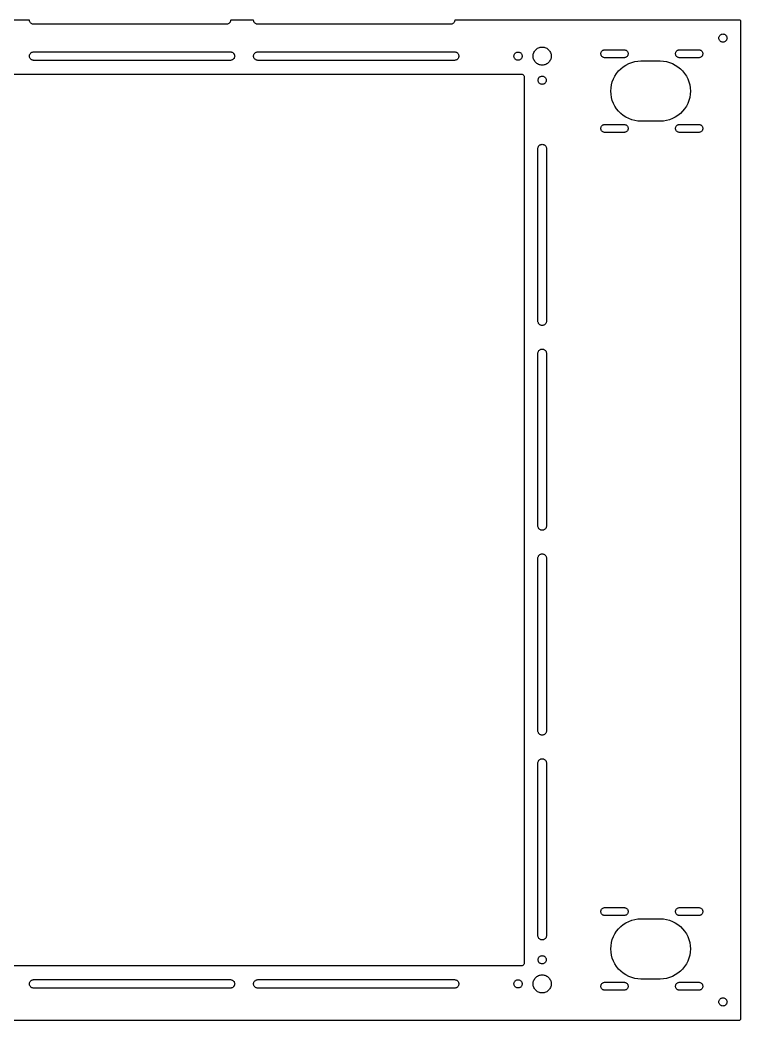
# Model space of a CAD drawing. Header units: metres. Extents: x -290 to 290, y -208 to 208.
# Drawn here: x -9.2 to 290, y -207.5 to 207.5 of the extents above; entities that cross this region are included whole.
import ezdxf

# ---------------------------------------------------------------- set-up
doc = ezdxf.new("R2010")
doc.units = ezdxf.units.M

msp = doc.modelspace()

# ---------------------------------------------------------------- linework, layer by layer
for p, q in [((-5.25, 207.5), (-14.75, 207.5)), ((-5.23218, 207.251), (-5.25, 207.5)), ((-5.17911, 207.007), (-5.23218, 207.251)), ((-5.09184, 206.773), (-5.17911, 207.007)), ((-4.97218, 206.554), (-5.09184, 206.773)), ((-4.82256, 206.354), (-4.97218, 206.554)), ((-4.646, 206.177), (-4.82256, 206.354)), ((-4.44612, 206.028), (-4.646, 206.177)), ((-4.22697, 205.908), (-4.44612, 206.028)), ((-3.99303, 205.821), (-4.22697, 205.908)), ((-3.74904, 205.768), (-3.99303, 205.821)), ((-3.5, 205.75), (-3.74904, 205.768)), ((76.5, 205.75), (-3.5, 205.75)), ((76.7491, 205.768), (76.5, 205.75)), ((76.993, 205.821), (76.7491, 205.768)), ((77.227, 205.908), (76.993, 205.821)), ((77.4461, 206.028), (77.227, 205.908)), ((77.646, 206.177), (77.4461, 206.028)), ((77.8226, 206.354), (77.646, 206.177)), ((77.9722, 206.554), (77.8226, 206.354)), ((78.0919, 206.773), (77.9722, 206.554)), ((78.1791, 207.007), (78.0919, 206.773)), ((78.2322, 207.251), (78.1791, 207.007)), ((78.25, 207.5), (78.2322, 207.251)), ((87.75, 207.5), (78.25, 207.5)), ((87.7678, 207.251), (87.75, 207.5)), ((87.8209, 207.007), (87.7678, 207.251)), ((87.9081, 206.773), (87.8209, 207.007)), ((88.0278, 206.554), (87.9081, 206.773)), ((88.1774, 206.354), (88.0278, 206.554)), ((88.354, 206.177), (88.1774, 206.354)), ((88.5539, 206.028), (88.354, 206.177)), ((88.773, 205.908), (88.5539, 206.028)), ((89.007, 205.821), (88.773, 205.908)), ((89.2509, 205.768), (89.007, 205.821)), ((89.5, 205.75), (89.2509, 205.768)), ((169.5, 205.75), (89.5, 205.75)), ((169.749, 205.768), (169.5, 205.75)), ((169.993, 205.821), (169.749, 205.768)), ((170.227, 205.908), (169.993, 205.821)), ((170.446, 206.028), (170.227, 205.908)), ((170.646, 206.177), (170.446, 206.028)), ((170.823, 206.354), (170.646, 206.177)), ((170.972, 206.554), (170.823, 206.354)), ((171.092, 206.773), (170.972, 206.554)), ((171.179, 207.007), (171.092, 206.773)), ((171.232, 207.251), (171.179, 207.007)), ((171.25, 207.5), (171.232, 207.251)), ((289.5, 207.5), (171.25, 207.5)), ((289.691, 207.462), (289.5, 207.5)), ((289.854, 207.354), (289.691, 207.462)), ((289.962, 207.191), (289.854, 207.354)), ((290, 207), (289.962, 207.191)), ((290, -207), (290, 207)), ((280.805, 200.124), (280.841, 200.37)), ((280.805, 199.876), (280.805, 200.124)), ((280.841, 199.63), (280.805, 199.876)), ((280.841, 200.37), (280.912, 200.607)), ((280.912, 199.393), (280.841, 199.63)), ((280.912, 200.607), (281.018, 200.832)), ((281.018, 199.168), (280.912, 199.393)), ((281.018, 200.832), (281.154, 201.039)), ((281.154, 201.039), (281.32, 201.224)), ((281.32, 201.224), (281.511, 201.383)), ((281.511, 201.383), (281.723, 201.512)), ((281.723, 201.512), (281.951, 201.609)), ((281.951, 201.609), (282.191, 201.672)), ((282.191, 201.672), (282.438, 201.699)), ((282.438, 201.699), (282.686, 201.69)), ((282.686, 201.69), (282.93, 201.645)), ((282.93, 201.645), (283.165, 201.565)), ((283.165, 201.565), (283.386, 201.451)), ((283.386, 201.451), (283.587, 201.307)), ((283.587, 201.307), (283.766, 201.134)), ((283.766, 201.134), (283.918, 200.938)), ((283.918, 200.938), (284.039, 200.722)), ((284.039, 199.278), (283.918, 199.062)), ((284.039, 200.722), (284.128, 200.49)), ((284.128, 199.51), (284.039, 199.278)), ((284.128, 200.49), (284.182, 200.248)), ((284.182, 199.752), (284.128, 199.51)), ((284.182, 200.248), (284.2, 200)), ((284.2, 200), (284.182, 199.752)), ((204.713, 195.009), (204.991, 195.287)), ((204.991, 195.287), (205.296, 195.534)), ((205.296, 195.534), (205.625, 195.748)), ((205.625, 195.748), (205.975, 195.926)), ((205.975, 195.926), (206.341, 196.066)), ((206.341, 196.066), (206.72, 196.168)), ((206.72, 196.168), (207.108, 196.229)), ((207.108, 196.229), (207.5, 196.25)), ((207.5, 196.25), (207.892, 196.229)), ((207.892, 196.229), (208.28, 196.168)), ((208.28, 196.168), (208.659, 196.066)), ((208.659, 196.066), (209.025, 195.926)), ((209.025, 195.926), (209.375, 195.748)), ((209.375, 195.748), (209.704, 195.534)), ((209.704, 195.534), (210.009, 195.287)), ((210.009, 195.287), (210.287, 195.009)), ((232.897, 195.036), (233.133, 195.109)), ((233.133, 195.109), (233.377, 195.145)), ((233.377, 195.145), (241.623, 195.145)), ((241.623, 195.145), (241.867, 195.109)), ((241.867, 195.109), (242.103, 195.036)), ((263.897, 195.036), (264.133, 195.109)), ((264.133, 195.109), (264.377, 195.145)), ((264.377, 195.145), (272.623, 195.145)), ((272.623, 195.145), (272.867, 195.109)), ((272.867, 195.109), (273.103, 195.036)), ((281.154, 198.961), (281.018, 199.168)), ((281.32, 198.776), (281.154, 198.961)), ((281.511, 198.617), (281.32, 198.776)), ((281.723, 198.488), (281.511, 198.617)), ((281.951, 198.391), (281.723, 198.488)), ((282.191, 198.328), (281.951, 198.391)), ((282.438, 198.301), (282.191, 198.328)), ((282.686, 198.31), (282.438, 198.301)), ((282.93, 198.355), (282.686, 198.31)), ((283.165, 198.435), (282.93, 198.355)), ((283.386, 198.549), (283.165, 198.435)), ((283.587, 198.693), (283.386, 198.549)), ((283.766, 198.866), (283.587, 198.693)), ((283.918, 199.062), (283.766, 198.866)), ((-5.25, 192.5), (-5.23218, 192.749)), ((-5.23218, 192.251), (-5.25, 192.5)), ((-5.23218, 192.749), (-5.17911, 192.993)), ((-5.17911, 192.007), (-5.23218, 192.251)), ((-5.17911, 192.993), (-5.09184, 193.227)), ((-5.09184, 191.773), (-5.17911, 192.007)), ((-5.09184, 193.227), (-4.97218, 193.446)), ((-4.97218, 191.554), (-5.09184, 191.773)), ((-4.97218, 193.446), (-4.82256, 193.646)), ((-4.82256, 191.354), (-4.97218, 191.554)), ((-4.82256, 193.646), (-4.646, 193.823)), ((-4.646, 191.177), (-4.82256, 191.354)), ((-4.646, 193.823), (-4.44612, 193.972)), ((-4.44612, 191.028), (-4.646, 191.177)), ((-4.44612, 193.972), (-4.22697, 194.092)), ((-4.22697, 190.908), (-4.44612, 191.028)), ((-4.22697, 194.092), (-3.99303, 194.179)), ((-3.99303, 190.821), (-4.22697, 190.908)), ((-3.99303, 194.179), (-3.74904, 194.232)), ((-3.74904, 194.232), (-3.5, 194.25)), ((-3.5, 194.25), (78.1667, 194.25)), ((78.1667, 194.25), (78.4157, 194.232)), ((78.4157, 194.232), (78.6597, 194.179)), ((78.6597, 194.179), (78.8936, 194.092)), ((78.8936, 190.908), (78.6597, 190.821)), ((78.8936, 194.092), (79.1128, 193.972)), ((79.1128, 191.028), (78.8936, 190.908)), ((79.1128, 193.972), (79.3127, 193.823)), ((79.3127, 191.177), (79.1128, 191.028)), ((79.3127, 193.823), (79.4892, 193.646)), ((79.4892, 191.354), (79.3127, 191.177)), ((79.4892, 193.646), (79.6389, 193.446)), ((79.6389, 191.554), (79.4892, 191.354)), ((79.6389, 193.446), (79.7585, 193.227)), ((79.7585, 191.773), (79.6389, 191.554)), ((79.7585, 193.227), (79.8458, 192.993)), ((79.8458, 192.007), (79.7585, 191.773)), ((79.8458, 192.993), (79.8988, 192.749)), ((79.8988, 192.251), (79.8458, 192.007)), ((79.8988, 192.749), (79.9167, 192.5)), ((79.9167, 192.5), (79.8988, 192.251)), ((87.75, 192.5), (87.7678, 192.749)), ((87.7678, 192.251), (87.75, 192.5)), ((87.7678, 192.749), (87.8209, 192.993)), ((87.8209, 192.007), (87.7678, 192.251)), ((87.8209, 192.993), (87.9081, 193.227)), ((87.9081, 191.773), (87.8209, 192.007)), ((87.9081, 193.227), (88.0278, 193.446)), ((88.0278, 191.554), (87.9081, 191.773)), ((88.0278, 193.446), (88.1774, 193.646)), ((88.1774, 191.354), (88.0278, 191.554)), ((88.1774, 193.646), (88.354, 193.823)), ((88.354, 191.177), (88.1774, 191.354)), ((88.354, 193.823), (88.5539, 193.972)), ((88.5539, 191.028), (88.354, 191.177)), ((88.5539, 193.972), (88.773, 194.092)), ((88.773, 190.908), (88.5539, 191.028)), ((88.773, 194.092), (89.007, 194.179)), ((89.007, 190.821), (88.773, 190.908)), ((89.007, 194.179), (89.2509, 194.232)), ((89.2509, 194.232), (89.5, 194.25)), ((89.5, 194.25), (171.167, 194.25)), ((171.167, 194.25), (171.416, 194.232)), ((171.416, 194.232), (171.66, 194.179)), ((171.66, 194.179), (171.894, 194.092)), ((171.894, 190.908), (171.66, 190.821)), ((171.894, 194.092), (172.113, 193.972)), ((172.113, 191.028), (171.894, 190.908)), ((172.113, 193.972), (172.313, 193.823)), ((172.313, 191.177), (172.113, 191.028)), ((172.313, 193.823), (172.489, 193.646)), ((172.489, 191.354), (172.313, 191.177)), ((172.489, 193.646), (172.639, 193.446)), ((172.639, 191.554), (172.489, 191.354)), ((172.639, 193.446), (172.759, 193.227)), ((172.759, 191.773), (172.639, 191.554)), ((172.759, 193.227), (172.846, 192.993)), ((172.846, 192.007), (172.759, 191.773)), ((172.846, 192.993), (172.899, 192.749)), ((172.899, 192.251), (172.846, 192.007)), ((172.899, 192.749), (172.917, 192.5)), ((172.917, 192.5), (172.899, 192.251)), ((195.805, 192.624), (195.841, 192.87)), ((195.805, 192.376), (195.805, 192.624)), ((195.841, 192.13), (195.805, 192.376)), ((195.841, 192.87), (195.912, 193.107)), ((195.912, 191.893), (195.841, 192.13)), ((195.912, 193.107), (196.018, 193.332)), ((196.018, 191.668), (195.912, 191.893)), ((196.018, 193.332), (196.154, 193.539)), ((196.154, 191.461), (196.018, 191.668)), ((196.154, 193.539), (196.32, 193.724)), ((196.32, 191.276), (196.154, 191.461)), ((196.32, 193.724), (196.511, 193.883)), ((196.511, 191.117), (196.32, 191.276)), ((196.511, 193.883), (196.723, 194.012)), ((196.723, 190.988), (196.511, 191.117)), ((196.723, 194.012), (196.951, 194.109)), ((196.951, 190.891), (196.723, 190.988)), ((196.951, 194.109), (197.191, 194.172)), ((197.191, 194.172), (197.438, 194.199)), ((197.438, 194.199), (197.686, 194.19)), ((197.686, 194.19), (197.93, 194.145)), ((197.93, 194.145), (198.165, 194.065)), ((198.165, 190.935), (197.93, 190.855)), ((198.165, 194.065), (198.386, 193.951)), ((198.386, 191.049), (198.165, 190.935)), ((198.386, 193.951), (198.587, 193.807)), ((198.587, 191.193), (198.386, 191.049)), ((198.587, 193.807), (198.766, 193.634)), ((198.766, 191.366), (198.587, 191.193)), ((198.766, 193.634), (198.918, 193.438)), ((198.918, 191.562), (198.766, 191.366)), ((198.918, 193.438), (199.039, 193.222)), ((199.039, 191.778), (198.918, 191.562)), ((199.039, 193.222), (199.128, 192.99)), ((199.128, 192.01), (199.039, 191.778)), ((199.128, 192.99), (199.182, 192.748)), ((199.182, 192.252), (199.128, 192.01)), ((199.182, 192.748), (199.2, 192.5)), ((199.2, 192.5), (199.182, 192.252)), ((203.75, 192.5), (203.771, 192.892)), ((203.771, 192.108), (203.75, 192.5)), ((203.771, 192.892), (203.832, 193.28)), ((203.832, 191.72), (203.771, 192.108)), ((203.832, 193.28), (203.934, 193.659)), ((203.934, 191.341), (203.832, 191.72)), ((203.934, 193.659), (204.074, 194.025)), ((204.074, 190.975), (203.934, 191.341)), ((204.074, 194.025), (204.252, 194.375)), ((204.252, 190.625), (204.074, 190.975)), ((204.252, 194.375), (204.466, 194.704)), ((204.466, 194.704), (204.713, 195.009)), ((210.287, 195.009), (210.534, 194.704)), ((210.534, 194.704), (210.748, 194.375)), ((210.748, 194.375), (210.926, 194.025)), ((210.926, 190.975), (210.748, 190.625)), ((210.926, 194.025), (211.066, 193.659)), ((211.066, 191.341), (210.926, 190.975)), ((211.066, 193.659), (211.168, 193.28)), ((211.168, 191.72), (211.066, 191.341)), ((211.168, 193.28), (211.229, 192.892)), ((211.229, 192.108), (211.168, 191.72)), ((211.229, 192.892), (211.25, 192.5)), ((211.25, 192.5), (211.229, 192.108)), ((231.85, 193.5), (231.868, 193.746)), ((231.868, 193.254), (231.85, 193.5)), ((231.868, 193.746), (231.923, 193.986)), ((231.923, 193.014), (231.868, 193.254)), ((231.923, 193.986), (232.013, 194.216)), ((232.013, 192.784), (231.923, 193.014)), ((232.013, 194.216), (232.137, 194.429)), ((232.137, 192.571), (232.013, 192.784)), ((232.137, 194.429), (232.29, 194.622)), ((232.29, 192.378), (232.137, 192.571)), ((232.29, 194.622), (232.471, 194.79)), ((232.471, 192.21), (232.29, 192.378)), ((232.471, 194.79), (232.675, 194.929)), ((232.675, 192.071), (232.471, 192.21)), ((232.675, 194.929), (232.897, 195.036)), ((232.897, 191.964), (232.675, 192.071)), ((233.133, 191.891), (232.897, 191.964)), ((233.377, 191.855), (233.133, 191.891)), ((241.623, 191.855), (233.377, 191.855)), ((241.867, 191.891), (241.623, 191.855)), ((242.103, 191.964), (241.867, 191.891)), ((242.103, 195.036), (242.325, 194.929)), ((242.325, 192.071), (242.103, 191.964)), ((242.325, 194.929), (242.529, 194.79)), ((242.529, 192.21), (242.325, 192.071)), ((242.529, 194.79), (242.71, 194.622)), ((242.71, 192.378), (242.529, 192.21)), ((242.71, 194.622), (242.863, 194.429)), ((242.863, 192.571), (242.71, 192.378)), ((242.863, 194.429), (242.987, 194.216)), ((242.987, 192.784), (242.863, 192.571)), ((242.987, 194.216), (243.077, 193.986)), ((243.077, 193.014), (242.987, 192.784)), ((243.077, 193.986), (243.132, 193.746)), ((243.132, 193.254), (243.077, 193.014)), ((243.132, 193.746), (243.15, 193.5)), ((243.15, 193.5), (243.132, 193.254)), ((262.85, 193.5), (262.868, 193.746)), ((262.868, 193.254), (262.85, 193.5)), ((262.868, 193.746), (262.923, 193.986)), ((262.923, 193.014), (262.868, 193.254)), ((262.923, 193.986), (263.013, 194.216)), ((263.013, 192.784), (262.923, 193.014)), ((263.013, 194.216), (263.137, 194.429)), ((263.137, 192.571), (263.013, 192.784)), ((263.137, 194.429), (263.29, 194.622)), ((263.29, 192.378), (263.137, 192.571)), ((263.29, 194.622), (263.471, 194.79)), ((263.471, 192.21), (263.29, 192.378)), ((263.471, 194.79), (263.675, 194.929)), ((263.675, 192.071), (263.471, 192.21)), ((263.675, 194.929), (263.897, 195.036)), ((263.897, 191.964), (263.675, 192.071)), ((264.133, 191.891), (263.897, 191.964)), ((264.377, 191.855), (264.133, 191.891)), ((272.623, 191.855), (264.377, 191.855)), ((272.867, 191.891), (272.623, 191.855)), ((273.103, 191.964), (272.867, 191.891)), ((273.103, 195.036), (273.325, 194.929)), ((273.325, 192.071), (273.103, 191.964)), ((273.325, 194.929), (273.529, 194.79)), ((273.529, 192.21), (273.325, 192.071)), ((273.529, 194.79), (273.71, 194.622)), ((273.71, 192.378), (273.529, 192.21)), ((273.71, 194.622), (273.863, 194.429)), ((273.863, 192.571), (273.71, 192.378)), ((273.863, 194.429), (273.987, 194.216)), ((273.987, 192.784), (273.863, 192.571)), ((273.987, 194.216), (274.077, 193.986)), ((274.077, 193.014), (273.987, 192.784)), ((274.077, 193.986), (274.132, 193.746)), ((274.132, 193.254), (274.077, 193.014)), ((274.132, 193.746), (274.15, 193.5)), ((274.15, 193.5), (274.132, 193.254)), ((-3.74904, 190.768), (-3.99303, 190.821)), ((-3.5, 190.75), (-3.74904, 190.768)), ((78.1667, 190.75), (-3.5, 190.75)), ((78.4157, 190.768), (78.1667, 190.75)), ((78.6597, 190.821), (78.4157, 190.768)), ((89.2509, 190.768), (89.007, 190.821)), ((89.5, 190.75), (89.2509, 190.768)), ((171.167, 190.75), (89.5, 190.75)), ((171.416, 190.768), (171.167, 190.75)), ((171.66, 190.821), (171.416, 190.768)), ((197.191, 190.828), (196.951, 190.891)), ((197.438, 190.801), (197.191, 190.828)), ((197.686, 190.81), (197.438, 190.801)), ((197.93, 190.855), (197.686, 190.81)), ((204.466, 190.296), (204.252, 190.625)), ((204.713, 189.991), (204.466, 190.296)), ((204.991, 189.713), (204.713, 189.991)), ((205.296, 189.466), (204.991, 189.713)), ((205.625, 189.252), (205.296, 189.466)), ((205.975, 189.074), (205.625, 189.252)), ((206.341, 188.934), (205.975, 189.074)), ((206.72, 188.832), (206.341, 188.934)), ((207.108, 188.771), (206.72, 188.832)), ((207.5, 188.75), (207.108, 188.771)), ((207.892, 188.771), (207.5, 188.75)), ((208.28, 188.832), (207.892, 188.771)), ((208.659, 188.934), (208.28, 188.832)), ((209.025, 189.074), (208.659, 188.934)), ((209.375, 189.252), (209.025, 189.074)), ((209.704, 189.466), (209.375, 189.252)), ((210.009, 189.713), (209.704, 189.466)), ((210.287, 189.991), (210.009, 189.713)), ((210.534, 190.296), (210.287, 189.991)), ((210.748, 190.625), (210.534, 190.296)), ((239.211, 186.364), (240.136, 187.289)), ((240.136, 187.289), (241.153, 188.113)), ((241.153, 188.113), (242.25, 188.825)), ((242.25, 188.825), (243.416, 189.419)), ((243.416, 189.419), (244.637, 189.888)), ((244.637, 189.888), (245.901, 190.227)), ((245.901, 190.227), (247.193, 190.432)), ((247.193, 190.432), (248.5, 190.5)), ((248.5, 190.5), (256.5, 190.5)), ((256.5, 190.5), (257.807, 190.432)), ((257.807, 190.432), (259.099, 190.227)), ((259.099, 190.227), (260.363, 189.888)), ((260.363, 189.888), (261.584, 189.419)), ((261.584, 189.419), (262.75, 188.825)), ((262.75, 188.825), (263.847, 188.113)), ((263.847, 188.113), (264.864, 187.289)), ((264.864, 187.289), (265.789, 186.364)), ((-199, 185), (199, 185)), ((199, 185), (199.223, 184.975)), ((199.223, 184.975), (199.434, 184.901)), ((199.434, 184.901), (199.623, 184.782)), ((199.623, 184.782), (199.782, 184.623)), ((199.782, 184.623), (199.901, 184.434)), ((199.901, 184.434), (199.975, 184.223)), ((199.975, 184.223), (200, 184)), ((200, 184), (200, -184)), ((205.805, 182.624), (205.841, 182.87)), ((205.805, 182.376), (205.805, 182.624)), ((205.841, 182.87), (205.912, 183.107)), ((205.912, 183.107), (206.018, 183.332)), ((206.018, 183.332), (206.154, 183.539)), ((206.154, 183.539), (206.32, 183.724)), ((206.32, 183.724), (206.511, 183.883)), ((206.511, 183.883), (206.723, 184.012)), ((206.723, 184.012), (206.951, 184.109)), ((206.951, 184.109), (207.191, 184.172)), ((207.191, 184.172), (207.438, 184.199)), ((207.438, 184.199), (207.686, 184.19)), ((207.686, 184.19), (207.93, 184.145)), ((207.93, 184.145), (208.165, 184.065)), ((208.165, 184.065), (208.386, 183.951)), ((208.386, 183.951), (208.587, 183.807)), ((208.587, 183.807), (208.766, 183.634)), ((208.766, 183.634), (208.918, 183.438)), ((208.918, 183.438), (209.039, 183.222)), ((209.039, 183.222), (209.128, 182.99)), ((209.128, 182.99), (209.182, 182.748)), ((209.182, 182.748), (209.2, 182.5)), ((236.612, 181.863), (237.081, 183.084)), ((237.081, 183.084), (237.675, 184.25)), ((237.675, 184.25), (238.387, 185.347)), ((238.387, 185.347), (239.211, 186.364)), ((265.789, 186.364), (266.613, 185.347)), ((266.613, 185.347), (267.325, 184.25)), ((267.325, 184.25), (267.919, 183.084)), ((267.919, 183.084), (268.388, 181.863)), ((205.841, 182.13), (205.805, 182.376)), ((205.912, 181.893), (205.841, 182.13)), ((206.018, 181.668), (205.912, 181.893)), ((206.154, 181.461), (206.018, 181.668)), ((206.32, 181.276), (206.154, 181.461)), ((206.511, 181.117), (206.32, 181.276)), ((206.723, 180.988), (206.511, 181.117)), ((206.951, 180.891), (206.723, 180.988)), ((207.191, 180.828), (206.951, 180.891)), ((207.438, 180.801), (207.191, 180.828)), ((207.686, 180.81), (207.438, 180.801)), ((207.93, 180.855), (207.686, 180.81)), ((208.165, 180.935), (207.93, 180.855)), ((208.386, 181.049), (208.165, 180.935)), ((208.587, 181.193), (208.386, 181.049)), ((208.766, 181.366), (208.587, 181.193)), ((208.918, 181.562), (208.766, 181.366)), ((209.039, 181.778), (208.918, 181.562)), ((209.128, 182.01), (209.039, 181.778)), ((209.182, 182.252), (209.128, 182.01)), ((209.2, 182.5), (209.182, 182.252)), ((236, 178), (236.068, 179.307)), ((236.068, 179.307), (236.273, 180.599)), ((236.273, 180.599), (236.612, 181.863)), ((268.388, 181.863), (268.727, 180.599)), ((268.727, 180.599), (268.932, 179.307)), ((268.932, 179.307), (269, 178)), ((236.068, 176.693), (236, 178)), ((236.273, 175.401), (236.068, 176.693)), ((236.612, 174.137), (236.273, 175.401)), ((268.727, 175.401), (268.388, 174.137)), ((268.932, 176.693), (268.727, 175.401)), ((269, 178), (268.932, 176.693)), ((237.081, 172.916), (236.612, 174.137)), ((237.675, 171.75), (237.081, 172.916)), ((238.387, 170.653), (237.675, 171.75)), ((239.211, 169.636), (238.387, 170.653)), ((266.613, 170.653), (265.789, 169.636)), ((267.325, 171.75), (266.613, 170.653)), ((267.919, 172.916), (267.325, 171.75)), ((268.388, 174.137), (267.919, 172.916)), ((240.136, 168.711), (239.211, 169.636)), ((241.153, 167.887), (240.136, 168.711)), ((242.25, 167.175), (241.153, 167.887)), ((243.416, 166.581), (242.25, 167.175)), ((244.637, 166.112), (243.416, 166.581)), ((245.901, 165.773), (244.637, 166.112)), ((260.363, 166.112), (259.099, 165.773)), ((261.584, 166.581), (260.363, 166.112)), ((262.75, 167.175), (261.584, 166.581)), ((263.847, 167.887), (262.75, 167.175)), ((264.864, 168.711), (263.847, 167.887)), ((265.789, 169.636), (264.864, 168.711)), ((231.85, 162.5), (231.868, 162.746)), ((231.868, 162.254), (231.85, 162.5)), ((231.868, 162.746), (231.923, 162.986)), ((231.923, 162.014), (231.868, 162.254)), ((231.923, 162.986), (232.013, 163.216)), ((232.013, 161.784), (231.923, 162.014)), ((232.013, 163.216), (232.137, 163.429)), ((232.137, 163.429), (232.29, 163.622)), ((232.29, 163.622), (232.471, 163.79)), ((232.471, 163.79), (232.675, 163.929)), ((232.675, 163.929), (232.897, 164.036)), ((232.897, 164.036), (233.133, 164.109)), ((233.133, 164.109), (233.377, 164.145)), ((233.377, 164.145), (241.623, 164.145)), ((241.623, 164.145), (241.867, 164.109)), ((241.867, 164.109), (242.103, 164.036)), ((242.103, 164.036), (242.325, 163.929)), ((242.325, 163.929), (242.529, 163.79)), ((242.529, 163.79), (242.71, 163.622)), ((242.71, 163.622), (242.863, 163.429)), ((242.863, 163.429), (242.987, 163.216)), ((242.987, 163.216), (243.077, 162.986)), ((243.077, 162.014), (242.987, 161.784)), ((243.077, 162.986), (243.132, 162.746)), ((243.132, 162.254), (243.077, 162.014)), ((243.132, 162.746), (243.15, 162.5)), ((243.15, 162.5), (243.132, 162.254)), ((247.193, 165.568), (245.901, 165.773)), ((248.5, 165.5), (247.193, 165.568)), ((256.5, 165.5), (248.5, 165.5)), ((257.807, 165.568), (256.5, 165.5)), ((259.099, 165.773), (257.807, 165.568)), ((262.85, 162.5), (262.868, 162.746)), ((262.868, 162.254), (262.85, 162.5)), ((262.868, 162.746), (262.923, 162.986)), ((262.923, 162.014), (262.868, 162.254)), ((262.923, 162.986), (263.013, 163.216)), ((263.013, 161.784), (262.923, 162.014)), ((263.013, 163.216), (263.137, 163.429)), ((263.137, 163.429), (263.29, 163.622)), ((263.29, 163.622), (263.471, 163.79)), ((263.471, 163.79), (263.675, 163.929)), ((263.675, 163.929), (263.897, 164.036)), ((263.897, 164.036), (264.133, 164.109)), ((264.133, 164.109), (264.377, 164.145)), ((264.377, 164.145), (272.623, 164.145)), ((272.623, 164.145), (272.867, 164.109)), ((272.867, 164.109), (273.103, 164.036)), ((273.103, 164.036), (273.325, 163.929)), ((273.325, 163.929), (273.529, 163.79)), ((273.529, 163.79), (273.71, 163.622)), ((273.71, 163.622), (273.863, 163.429)), ((273.863, 163.429), (273.987, 163.216)), ((273.987, 163.216), (274.077, 162.986)), ((274.077, 162.014), (273.987, 161.784)), ((274.077, 162.986), (274.132, 162.746)), ((274.132, 162.254), (274.077, 162.014)), ((274.132, 162.746), (274.15, 162.5)), ((274.15, 162.5), (274.132, 162.254)), ((232.137, 161.571), (232.013, 161.784)), ((232.29, 161.378), (232.137, 161.571)), ((232.471, 161.21), (232.29, 161.378)), ((232.675, 161.071), (232.471, 161.21)), ((232.897, 160.964), (232.675, 161.071)), ((233.133, 160.891), (232.897, 160.964)), ((233.377, 160.855), (233.133, 160.891)), ((241.623, 160.855), (233.377, 160.855)), ((241.867, 160.891), (241.623, 160.855)), ((242.103, 160.964), (241.867, 160.891)), ((242.325, 161.071), (242.103, 160.964)), ((242.529, 161.21), (242.325, 161.071)), ((242.71, 161.378), (242.529, 161.21)), ((242.863, 161.571), (242.71, 161.378)), ((242.987, 161.784), (242.863, 161.571)), ((263.137, 161.571), (263.013, 161.784)), ((263.29, 161.378), (263.137, 161.571)), ((263.471, 161.21), (263.29, 161.378)), ((263.675, 161.071), (263.471, 161.21)), ((263.897, 160.964), (263.675, 161.071)), ((264.133, 160.891), (263.897, 160.964)), ((264.377, 160.855), (264.133, 160.891)), ((272.623, 160.855), (264.377, 160.855)), ((272.867, 160.891), (272.623, 160.855)), ((273.103, 160.964), (272.867, 160.891)), ((273.325, 161.071), (273.103, 160.964)), ((273.529, 161.21), (273.325, 161.071)), ((273.71, 161.378), (273.529, 161.21)), ((273.863, 161.571), (273.71, 161.378)), ((273.987, 161.784), (273.863, 161.571)), ((205.75, 154.167), (205.768, 154.416)), ((205.75, 82.5), (205.75, 154.167)), ((205.768, 154.416), (205.821, 154.66)), ((205.821, 154.66), (205.908, 154.894)), ((205.908, 154.894), (206.028, 155.113)), ((206.028, 155.113), (206.177, 155.313)), ((206.177, 155.313), (206.354, 155.489)), ((206.354, 155.489), (206.554, 155.639)), ((206.554, 155.639), (206.773, 155.759)), ((206.773, 155.759), (207.007, 155.846)), ((207.007, 155.846), (207.251, 155.899)), ((207.251, 155.899), (207.5, 155.917)), ((207.5, 155.917), (207.749, 155.899)), ((207.749, 155.899), (207.993, 155.846)), ((207.993, 155.846), (208.227, 155.759)), ((208.227, 155.759), (208.446, 155.639)), ((208.446, 155.639), (208.646, 155.489)), ((208.646, 155.489), (208.823, 155.313)), ((208.823, 155.313), (208.972, 155.113)), ((208.972, 155.113), (209.092, 154.894)), ((209.092, 154.894), (209.179, 154.66)), ((209.179, 154.66), (209.232, 154.416)), ((209.232, 154.416), (209.25, 154.167)), ((209.25, 154.167), (209.25, 82.5)), ((205.768, 82.2509), (205.75, 82.5)), ((205.821, 82.007), (205.768, 82.2509)), ((205.908, 81.773), (205.821, 82.007)), ((206.028, 81.5539), (205.908, 81.773)), ((206.177, 81.354), (206.028, 81.5539)), ((206.354, 81.1774), (206.177, 81.354)), ((206.554, 81.0278), (206.354, 81.1774)), ((206.773, 80.9081), (206.554, 81.0278)), ((207.007, 80.8209), (206.773, 80.9081)), ((207.251, 80.7678), (207.007, 80.8209)), ((207.5, 80.75), (207.251, 80.7678)), ((207.749, 80.7678), (207.5, 80.75)), ((207.993, 80.8209), (207.749, 80.7678)), ((208.227, 80.9081), (207.993, 80.8209)), ((208.446, 81.0278), (208.227, 80.9081)), ((208.646, 81.1774), (208.446, 81.0278)), ((208.823, 81.354), (208.646, 81.1774)), ((208.972, 81.5539), (208.823, 81.354)), ((209.092, 81.773), (208.972, 81.5539)), ((209.179, 82.007), (209.092, 81.773)), ((209.232, 82.2509), (209.179, 82.007)), ((209.25, 82.5), (209.232, 82.2509)), ((206.354, 70.4892), (206.554, 70.6389)), ((206.554, 70.6389), (206.773, 70.7585)), ((206.773, 70.7585), (207.007, 70.8458)), ((207.007, 70.8458), (207.251, 70.8988)), ((207.251, 70.8988), (207.5, 70.9167)), ((207.5, 70.9167), (207.749, 70.8988)), ((207.749, 70.8988), (207.993, 70.8458)), ((207.993, 70.8458), (208.227, 70.7585)), ((208.227, 70.7585), (208.446, 70.6389)), ((208.446, 70.6389), (208.646, 70.4892)), ((205.75, 69.1667), (205.768, 69.4157)), ((205.75, -2.5), (205.75, 69.1667)), ((205.768, 69.4157), (205.821, 69.6597)), ((205.821, 69.6597), (205.908, 69.8936)), ((205.908, 69.8936), (206.028, 70.1128)), ((206.028, 70.1128), (206.177, 70.3127)), ((206.177, 70.3127), (206.354, 70.4892)), ((208.646, 70.4892), (208.823, 70.3127)), ((208.823, 70.3127), (208.972, 70.1128)), ((208.972, 70.1128), (209.092, 69.8936)), ((209.092, 69.8936), (209.179, 69.6597)), ((209.179, 69.6597), (209.232, 69.4157)), ((209.232, 69.4157), (209.25, 69.1667)), ((209.25, 69.1667), (209.25, -2.5)), ((205.768, -2.74904), (205.75, -2.5)), ((205.821, -2.99303), (205.768, -2.74904)), ((205.908, -3.22697), (205.821, -2.99303)), ((206.028, -3.44612), (205.908, -3.22697)), ((206.177, -3.646), (206.028, -3.44612)), ((206.354, -3.82256), (206.177, -3.646)), ((206.554, -3.97218), (206.354, -3.82256)), ((206.773, -4.09184), (206.554, -3.97218)), ((207.007, -4.17911), (206.773, -4.09184)), ((208.227, -4.09184), (207.993, -4.17911)), ((208.446, -3.97218), (208.227, -4.09184)), ((208.646, -3.82256), (208.446, -3.97218)), ((208.823, -3.646), (208.646, -3.82256)), ((208.972, -3.44612), (208.823, -3.646)), ((209.092, -3.22697), (208.972, -3.44612)), ((209.179, -2.99303), (209.092, -3.22697)), ((209.232, -2.74904), (209.179, -2.99303)), ((209.25, -2.5), (209.232, -2.74904)), ((207.251, -4.23218), (207.007, -4.17911)), ((207.5, -4.25), (207.251, -4.23218)), ((207.749, -4.23218), (207.5, -4.25)), ((207.993, -4.17911), (207.749, -4.23218)), ((205.75, -15.8333), (205.768, -15.5843)), ((205.75, -87.5), (205.75, -15.8333)), ((205.768, -15.5843), (205.821, -15.3403)), ((205.821, -15.3403), (205.908, -15.1064)), ((205.908, -15.1064), (206.028, -14.8872)), ((206.028, -14.8872), (206.177, -14.6873)), ((206.177, -14.6873), (206.354, -14.5108)), ((206.354, -14.5108), (206.554, -14.3611)), ((206.554, -14.3611), (206.773, -14.2415)), ((206.773, -14.2415), (207.007, -14.1542)), ((207.007, -14.1542), (207.251, -14.1011)), ((207.251, -14.1011), (207.5, -14.0833)), ((207.5, -14.0833), (207.749, -14.1011)), ((207.749, -14.1011), (207.993, -14.1542)), ((207.993, -14.1542), (208.227, -14.2415)), ((208.227, -14.2415), (208.446, -14.3611)), ((208.446, -14.3611), (208.646, -14.5108)), ((208.646, -14.5108), (208.823, -14.6873)), ((208.823, -14.6873), (208.972, -14.8872)), ((208.972, -14.8872), (209.092, -15.1064)), ((209.092, -15.1064), (209.179, -15.3403)), ((209.179, -15.3403), (209.232, -15.5843)), ((209.232, -15.5843), (209.25, -15.8333)), ((209.25, -15.8333), (209.25, -87.5)), ((205.768, -87.7491), (205.75, -87.5)), ((205.821, -87.993), (205.768, -87.7491)), ((205.908, -88.227), (205.821, -87.993)), ((206.028, -88.4461), (205.908, -88.227)), ((206.177, -88.646), (206.028, -88.4461)), ((206.354, -88.8226), (206.177, -88.646)), ((206.554, -88.9722), (206.354, -88.8226)), ((206.773, -89.0919), (206.554, -88.9722)), ((207.007, -89.1791), (206.773, -89.0919)), ((207.251, -89.2322), (207.007, -89.1791)), ((207.5, -89.25), (207.251, -89.2322)), ((207.749, -89.2322), (207.5, -89.25)), ((207.993, -89.1791), (207.749, -89.2322)), ((208.227, -89.0919), (207.993, -89.1791)), ((208.446, -88.9722), (208.227, -89.0919)), ((208.646, -88.8226), (208.446, -88.9722)), ((208.823, -88.646), (208.646, -88.8226)), ((208.972, -88.4461), (208.823, -88.646)), ((209.092, -88.227), (208.972, -88.4461)), ((209.179, -87.993), (209.092, -88.227)), ((209.232, -87.7491), (209.179, -87.993)), ((209.25, -87.5), (209.232, -87.7491)), ((206.177, -99.6873), (206.354, -99.5108)), ((206.354, -99.5108), (206.554, -99.3611)), ((206.554, -99.3611), (206.773, -99.2415)), ((206.773, -99.2415), (207.007, -99.1542)), ((207.007, -99.1542), (207.251, -99.1011)), ((207.251, -99.1011), (207.5, -99.0833)), ((207.5, -99.0833), (207.749, -99.1011)), ((207.749, -99.1011), (207.993, -99.1542)), ((207.993, -99.1542), (208.227, -99.2415)), ((208.227, -99.2415), (208.446, -99.3611)), ((208.446, -99.3611), (208.646, -99.5108)), ((208.646, -99.5108), (208.823, -99.6873)), ((205.75, -100.833), (205.768, -100.584)), ((205.75, -172.5), (205.75, -100.833)), ((205.768, -100.584), (205.821, -100.34)), ((205.821, -100.34), (205.908, -100.106)), ((205.908, -100.106), (206.028, -99.8872)), ((206.028, -99.8872), (206.177, -99.6873)), ((208.823, -99.6873), (208.972, -99.8872)), ((208.972, -99.8872), (209.092, -100.106)), ((209.092, -100.106), (209.179, -100.34)), ((209.179, -100.34), (209.232, -100.584)), ((209.232, -100.584), (209.25, -100.833)), ((209.25, -100.833), (209.25, -172.5)), ((231.923, -162.014), (232.013, -161.784)), ((232.013, -161.784), (232.137, -161.571)), ((232.137, -161.571), (232.29, -161.378)), ((232.29, -161.378), (232.471, -161.21)), ((232.471, -161.21), (232.675, -161.071)), ((232.675, -161.071), (232.897, -160.964)), ((232.897, -160.964), (233.133, -160.891)), ((233.133, -160.891), (233.377, -160.855)), ((233.377, -160.855), (241.623, -160.855)), ((241.623, -160.855), (241.867, -160.891)), ((241.867, -160.891), (242.103, -160.964)), ((242.103, -160.964), (242.325, -161.071)), ((242.325, -161.071), (242.529, -161.21)), ((242.529, -161.21), (242.71, -161.378)), ((242.71, -161.378), (242.863, -161.571)), ((242.863, -161.571), (242.987, -161.784)), ((242.987, -161.784), (243.077, -162.014)), ((262.923, -162.014), (263.013, -161.784)), ((263.013, -161.784), (263.137, -161.571)), ((263.137, -161.571), (263.29, -161.378)), ((263.29, -161.378), (263.471, -161.21)), ((263.471, -161.21), (263.675, -161.071)), ((263.675, -161.071), (263.897, -160.964)), ((263.897, -160.964), (264.133, -160.891)), ((264.133, -160.891), (264.377, -160.855)), ((264.377, -160.855), (272.623, -160.855)), ((272.623, -160.855), (272.867, -160.891)), ((272.867, -160.891), (273.103, -160.964)), ((273.103, -160.964), (273.325, -161.071)), ((273.325, -161.071), (273.529, -161.21)), ((273.529, -161.21), (273.71, -161.378)), ((273.71, -161.378), (273.863, -161.571)), ((273.863, -161.571), (273.987, -161.784)), ((273.987, -161.784), (274.077, -162.014)), ((231.85, -162.5), (231.868, -162.254)), ((231.868, -162.746), (231.85, -162.5)), ((231.868, -162.254), (231.923, -162.014)), ((231.923, -162.986), (231.868, -162.746)), ((232.013, -163.216), (231.923, -162.986)), ((232.137, -163.429), (232.013, -163.216)), ((232.29, -163.622), (232.137, -163.429)), ((232.471, -163.79), (232.29, -163.622)), ((232.675, -163.929), (232.471, -163.79)), ((232.897, -164.036), (232.675, -163.929)), ((233.133, -164.109), (232.897, -164.036)), ((233.377, -164.145), (233.133, -164.109)), ((241.623, -164.145), (233.377, -164.145)), ((241.867, -164.109), (241.623, -164.145)), ((242.103, -164.036), (241.867, -164.109)), ((242.325, -163.929), (242.103, -164.036)), ((242.529, -163.79), (242.325, -163.929)), ((242.71, -163.622), (242.529, -163.79)), ((242.863, -163.429), (242.71, -163.622)), ((242.987, -163.216), (242.863, -163.429)), ((243.077, -162.986), (242.987, -163.216)), ((243.077, -162.014), (243.132, -162.254)), ((243.132, -162.746), (243.077, -162.986)), ((243.132, -162.254), (243.15, -162.5)), ((243.15, -162.5), (243.132, -162.746)), ((244.637, -166.112), (245.901, -165.773)), ((245.901, -165.773), (247.193, -165.568)), ((247.193, -165.568), (248.5, -165.5)), ((248.5, -165.5), (256.5, -165.5)), ((256.5, -165.5), (257.807, -165.568)), ((257.807, -165.568), (259.099, -165.773)), ((259.099, -165.773), (260.363, -166.112)), ((262.85, -162.5), (262.868, -162.254)), ((262.868, -162.746), (262.85, -162.5)), ((262.868, -162.254), (262.923, -162.014)), ((262.923, -162.986), (262.868, -162.746)), ((263.013, -163.216), (262.923, -162.986)), ((263.137, -163.429), (263.013, -163.216)), ((263.29, -163.622), (263.137, -163.429)), ((263.471, -163.79), (263.29, -163.622)), ((263.675, -163.929), (263.471, -163.79)), ((263.897, -164.036), (263.675, -163.929)), ((264.133, -164.109), (263.897, -164.036)), ((264.377, -164.145), (264.133, -164.109)), ((272.623, -164.145), (264.377, -164.145)), ((272.867, -164.109), (272.623, -164.145)), ((273.103, -164.036), (272.867, -164.109)), ((273.325, -163.929), (273.103, -164.036)), ((273.529, -163.79), (273.325, -163.929)), ((273.71, -163.622), (273.529, -163.79)), ((273.863, -163.429), (273.71, -163.622)), ((273.987, -163.216), (273.863, -163.429)), ((274.077, -162.986), (273.987, -163.216)), ((274.077, -162.014), (274.132, -162.254)), ((274.132, -162.746), (274.077, -162.986)), ((274.132, -162.254), (274.15, -162.5)), ((274.15, -162.5), (274.132, -162.746)), ((238.387, -170.653), (239.211, -169.636)), ((239.211, -169.636), (240.136, -168.711)), ((240.136, -168.711), (241.153, -167.887)), ((241.153, -167.887), (242.25, -167.175)), ((242.25, -167.175), (243.416, -166.581)), ((243.416, -166.581), (244.637, -166.112)), ((260.363, -166.112), (261.584, -166.581)), ((261.584, -166.581), (262.75, -167.175)), ((262.75, -167.175), (263.847, -167.887)), ((263.847, -167.887), (264.864, -168.711)), ((264.864, -168.711), (265.789, -169.636)), ((265.789, -169.636), (266.613, -170.653)), ((205.768, -172.749), (205.75, -172.5)), ((205.821, -172.993), (205.768, -172.749)), ((205.908, -173.227), (205.821, -172.993)), ((206.028, -173.446), (205.908, -173.227)), ((206.177, -173.646), (206.028, -173.446)), ((206.354, -173.823), (206.177, -173.646)), ((206.554, -173.972), (206.354, -173.823)), ((206.773, -174.092), (206.554, -173.972)), ((207.007, -174.179), (206.773, -174.092)), ((207.251, -174.232), (207.007, -174.179)), ((207.5, -174.25), (207.251, -174.232)), ((207.749, -174.232), (207.5, -174.25)), ((207.993, -174.179), (207.749, -174.232)), ((208.227, -174.092), (207.993, -174.179)), ((208.446, -173.972), (208.227, -174.092)), ((208.646, -173.823), (208.446, -173.972)), ((208.823, -173.646), (208.646, -173.823)), ((208.972, -173.446), (208.823, -173.646)), ((209.092, -173.227), (208.972, -173.446)), ((209.179, -172.993), (209.092, -173.227)), ((209.232, -172.749), (209.179, -172.993)), ((209.25, -172.5), (209.232, -172.749)), ((236.273, -175.401), (236.612, -174.137)), ((236.612, -174.137), (237.081, -172.916)), ((237.081, -172.916), (237.675, -171.75)), ((237.675, -171.75), (238.387, -170.653)), ((266.613, -170.653), (267.325, -171.75)), ((267.325, -171.75), (267.919, -172.916)), ((267.919, -172.916), (268.388, -174.137)), ((268.388, -174.137), (268.727, -175.401)), ((236, -178), (236.068, -176.693)), ((236.068, -179.307), (236, -178)), ((236.068, -176.693), (236.273, -175.401)), ((268.727, -175.401), (268.932, -176.693)), ((268.932, -176.693), (269, -178)), ((269, -178), (268.932, -179.307)), ((205.805, -182.376), (205.841, -182.13)), ((205.805, -182.624), (205.805, -182.376)), ((205.841, -182.13), (205.912, -181.893)), ((205.912, -181.893), (206.018, -181.668)), ((206.018, -181.668), (206.154, -181.461)), ((206.154, -181.461), (206.32, -181.276)), ((206.32, -181.276), (206.511, -181.117)), ((206.511, -181.117), (206.723, -180.988)), ((206.723, -180.988), (206.951, -180.891)), ((206.951, -180.891), (207.191, -180.828)), ((207.191, -180.828), (207.438, -180.801)), ((207.438, -180.801), (207.686, -180.81)), ((207.686, -180.81), (207.93, -180.855)), ((207.93, -180.855), (208.165, -180.935)), ((208.165, -180.935), (208.386, -181.049)), ((208.386, -181.049), (208.587, -181.193)), ((208.587, -181.193), (208.766, -181.366)), ((208.766, -181.366), (208.918, -181.562)), ((208.918, -181.562), (209.039, -181.778)), ((209.039, -181.778), (209.128, -182.01)), ((209.128, -182.01), (209.182, -182.252)), ((209.182, -182.252), (209.2, -182.5)), ((209.2, -182.5), (209.182, -182.748)), ((236.273, -180.599), (236.068, -179.307)), ((236.612, -181.863), (236.273, -180.599)), ((237.081, -183.084), (236.612, -181.863)), ((268.388, -181.863), (267.919, -183.084)), ((268.727, -180.599), (268.388, -181.863)), ((268.932, -179.307), (268.727, -180.599)), ((199, -185), (-199, -185)), ((199.223, -184.975), (199, -185)), ((199.434, -184.901), (199.223, -184.975)), ((199.623, -184.782), (199.434, -184.901)), ((199.782, -184.623), (199.623, -184.782)), ((199.901, -184.434), (199.782, -184.623)), ((199.975, -184.223), (199.901, -184.434)), ((200, -184), (199.975, -184.223)), ((205.841, -182.87), (205.805, -182.624)), ((205.912, -183.107), (205.841, -182.87)), ((206.018, -183.332), (205.912, -183.107)), ((206.154, -183.539), (206.018, -183.332)), ((206.32, -183.724), (206.154, -183.539)), ((206.511, -183.883), (206.32, -183.724)), ((206.723, -184.012), (206.511, -183.883)), ((206.951, -184.109), (206.723, -184.012)), ((207.191, -184.172), (206.951, -184.109)), ((207.438, -184.199), (207.191, -184.172)), ((207.686, -184.19), (207.438, -184.199)), ((207.93, -184.145), (207.686, -184.19)), ((208.165, -184.065), (207.93, -184.145)), ((208.386, -183.951), (208.165, -184.065)), ((208.587, -183.807), (208.386, -183.951)), ((208.766, -183.634), (208.587, -183.807)), ((208.918, -183.438), (208.766, -183.634)), ((209.039, -183.222), (208.918, -183.438)), ((209.128, -182.99), (209.039, -183.222)), ((209.182, -182.748), (209.128, -182.99)), ((237.675, -184.25), (237.081, -183.084)), ((238.387, -185.347), (237.675, -184.25)), ((239.211, -186.364), (238.387, -185.347)), ((240.136, -187.289), (239.211, -186.364)), ((265.789, -186.364), (264.864, -187.289)), ((266.613, -185.347), (265.789, -186.364)), ((267.325, -184.25), (266.613, -185.347)), ((267.919, -183.084), (267.325, -184.25)), ((-4.22697, -190.908), (-3.99303, -190.821)), ((-3.99303, -190.821), (-3.74904, -190.768)), ((-3.74904, -190.768), (-3.5, -190.75)), ((-3.5, -190.75), (78.1667, -190.75)), ((78.1667, -190.75), (78.4157, -190.768)), ((78.4157, -190.768), (78.6597, -190.821)), ((78.6597, -190.821), (78.8936, -190.908)), ((88.773, -190.908), (89.007, -190.821)), ((89.007, -190.821), (89.2509, -190.768)), ((89.2509, -190.768), (89.5, -190.75)), ((89.5, -190.75), (171.167, -190.75)), ((171.167, -190.75), (171.416, -190.768)), ((171.416, -190.768), (171.66, -190.821)), ((171.66, -190.821), (171.894, -190.908)), ((196.723, -190.988), (196.951, -190.891)), ((196.951, -190.891), (197.191, -190.828)), ((197.191, -190.828), (197.438, -190.801)), ((197.438, -190.801), (197.686, -190.81)), ((197.686, -190.81), (197.93, -190.855)), ((197.93, -190.855), (198.165, -190.935)), ((204.074, -190.975), (204.252, -190.625)), ((204.252, -190.625), (204.466, -190.296)), ((204.466, -190.296), (204.713, -189.991)), ((204.713, -189.991), (204.991, -189.713)), ((204.991, -189.713), (205.296, -189.466)), ((205.296, -189.466), (205.625, -189.252)), ((205.625, -189.252), (205.975, -189.074)), ((205.975, -189.074), (206.341, -188.934)), ((206.341, -188.934), (206.72, -188.832)), ((206.72, -188.832), (207.108, -188.771)), ((207.108, -188.771), (207.5, -188.75)), ((207.5, -188.75), (207.892, -188.771)), ((207.892, -188.771), (208.28, -188.832)), ((208.28, -188.832), (208.659, -188.934)), ((208.659, -188.934), (209.025, -189.074)), ((209.025, -189.074), (209.375, -189.252)), ((209.375, -189.252), (209.704, -189.466)), ((209.704, -189.466), (210.009, -189.713)), ((210.009, -189.713), (210.287, -189.991)), ((210.287, -189.991), (210.534, -190.296)), ((210.534, -190.296), (210.748, -190.625)), ((210.748, -190.625), (210.926, -190.975)), ((241.153, -188.113), (240.136, -187.289)), ((242.25, -188.825), (241.153, -188.113)), ((243.416, -189.419), (242.25, -188.825)), ((244.637, -189.888), (243.416, -189.419)), ((245.901, -190.227), (244.637, -189.888)), ((247.193, -190.432), (245.901, -190.227)), ((248.5, -190.5), (247.193, -190.432)), ((256.5, -190.5), (248.5, -190.5)), ((257.807, -190.432), (256.5, -190.5)), ((259.099, -190.227), (257.807, -190.432)), ((260.363, -189.888), (259.099, -190.227)), ((261.584, -189.419), (260.363, -189.888)), ((262.75, -188.825), (261.584, -189.419)), ((263.847, -188.113), (262.75, -188.825)), ((264.864, -187.289), (263.847, -188.113)), ((-5.25, -192.5), (-5.23218, -192.251)), ((-5.23218, -192.749), (-5.25, -192.5)), ((-5.23218, -192.251), (-5.17911, -192.007)), ((-5.17911, -192.993), (-5.23218, -192.749)), ((-5.17911, -192.007), (-5.09184, -191.773)), ((-5.09184, -193.227), (-5.17911, -192.993)), ((-5.09184, -191.773), (-4.97218, -191.554)), ((-4.97218, -193.446), (-5.09184, -193.227)), ((-4.97218, -191.554), (-4.82256, -191.354)), ((-4.82256, -193.646), (-4.97218, -193.446)), ((-4.82256, -191.354), (-4.646, -191.177)), ((-4.646, -193.823), (-4.82256, -193.646)), ((-4.646, -191.177), (-4.44612, -191.028)), ((-4.44612, -193.972), (-4.646, -193.823)), ((-4.44612, -191.028), (-4.22697, -190.908)), ((-4.22697, -194.092), (-4.44612, -193.972)), ((-3.99303, -194.179), (-4.22697, -194.092)), ((-3.74904, -194.232), (-3.99303, -194.179)), ((-3.5, -194.25), (-3.74904, -194.232)), ((78.1667, -194.25), (-3.5, -194.25)), ((78.4157, -194.232), (78.1667, -194.25)), ((78.6597, -194.179), (78.4157, -194.232)), ((78.8936, -194.092), (78.6597, -194.179)), ((78.8936, -190.908), (79.1128, -191.028)), ((79.1128, -193.972), (78.8936, -194.092)), ((79.1128, -191.028), (79.3127, -191.177)), ((79.3127, -193.823), (79.1128, -193.972)), ((79.3127, -191.177), (79.4892, -191.354)), ((79.4892, -193.646), (79.3127, -193.823)), ((79.4892, -191.354), (79.6389, -191.554)), ((79.6389, -193.446), (79.4892, -193.646)), ((79.6389, -191.554), (79.7585, -191.773)), ((79.7585, -193.227), (79.6389, -193.446)), ((79.7585, -191.773), (79.8458, -192.007)), ((79.8458, -192.993), (79.7585, -193.227)), ((79.8458, -192.007), (79.8988, -192.251)), ((79.8988, -192.749), (79.8458, -192.993)), ((79.8988, -192.251), (79.9167, -192.5)), ((79.9167, -192.5), (79.8988, -192.749)), ((87.75, -192.5), (87.7678, -192.251)), ((87.7678, -192.749), (87.75, -192.5)), ((87.7678, -192.251), (87.8209, -192.007)), ((87.8209, -192.993), (87.7678, -192.749)), ((87.8209, -192.007), (87.9081, -191.773)), ((87.9081, -193.227), (87.8209, -192.993)), ((87.9081, -191.773), (88.0278, -191.554)), ((88.0278, -193.446), (87.9081, -193.227)), ((88.0278, -191.554), (88.1774, -191.354)), ((88.1774, -193.646), (88.0278, -193.446)), ((88.1774, -191.354), (88.354, -191.177)), ((88.354, -193.823), (88.1774, -193.646)), ((88.354, -191.177), (88.5539, -191.028)), ((88.5539, -193.972), (88.354, -193.823)), ((88.5539, -191.028), (88.773, -190.908)), ((88.773, -194.092), (88.5539, -193.972)), ((89.007, -194.179), (88.773, -194.092)), ((89.2509, -194.232), (89.007, -194.179)), ((89.5, -194.25), (89.2509, -194.232)), ((171.167, -194.25), (89.5, -194.25)), ((171.416, -194.232), (171.167, -194.25)), ((171.66, -194.179), (171.416, -194.232)), ((171.894, -194.092), (171.66, -194.179)), ((171.894, -190.908), (172.113, -191.028)), ((172.113, -193.972), (171.894, -194.092)), ((172.113, -191.028), (172.313, -191.177)), ((172.313, -193.823), (172.113, -193.972)), ((172.313, -191.177), (172.489, -191.354)), ((172.489, -193.646), (172.313, -193.823)), ((172.489, -191.354), (172.639, -191.554)), ((172.639, -193.446), (172.489, -193.646)), ((172.639, -191.554), (172.759, -191.773)), ((172.759, -193.227), (172.639, -193.446)), ((172.759, -191.773), (172.846, -192.007)), ((172.846, -192.993), (172.759, -193.227)), ((172.846, -192.007), (172.899, -192.251)), ((172.899, -192.749), (172.846, -192.993)), ((172.899, -192.251), (172.917, -192.5)), ((172.917, -192.5), (172.899, -192.749)), ((195.805, -192.376), (195.841, -192.13)), ((195.805, -192.624), (195.805, -192.376)), ((195.841, -192.87), (195.805, -192.624)), ((195.841, -192.13), (195.912, -191.893)), ((195.912, -193.107), (195.841, -192.87)), ((195.912, -191.893), (196.018, -191.668)), ((196.018, -193.332), (195.912, -193.107)), ((196.018, -191.668), (196.154, -191.461)), ((196.154, -193.539), (196.018, -193.332)), ((196.154, -191.461), (196.32, -191.276)), ((196.32, -193.724), (196.154, -193.539)), ((196.32, -191.276), (196.511, -191.117)), ((196.511, -193.883), (196.32, -193.724)), ((196.511, -191.117), (196.723, -190.988)), ((196.723, -194.012), (196.511, -193.883)), ((196.951, -194.109), (196.723, -194.012)), ((197.191, -194.172), (196.951, -194.109)), ((197.438, -194.199), (197.191, -194.172)), ((197.686, -194.19), (197.438, -194.199)), ((197.93, -194.145), (197.686, -194.19)), ((198.165, -194.065), (197.93, -194.145)), ((198.165, -190.935), (198.386, -191.049)), ((198.386, -193.951), (198.165, -194.065)), ((198.386, -191.049), (198.587, -191.193)), ((198.587, -193.807), (198.386, -193.951)), ((198.587, -191.193), (198.766, -191.366)), ((198.766, -193.634), (198.587, -193.807)), ((198.766, -191.366), (198.918, -191.562)), ((198.918, -193.438), (198.766, -193.634)), ((198.918, -191.562), (199.039, -191.778)), ((199.039, -193.222), (198.918, -193.438)), ((199.039, -191.778), (199.128, -192.01)), ((199.128, -192.99), (199.039, -193.222)), ((199.128, -192.01), (199.182, -192.252)), ((199.182, -192.748), (199.128, -192.99)), ((199.182, -192.252), (199.2, -192.5)), ((199.2, -192.5), (199.182, -192.748)), ((203.75, -192.5), (203.771, -192.108)), ((203.771, -192.892), (203.75, -192.5)), ((203.771, -192.108), (203.832, -191.72)), ((203.832, -193.28), (203.771, -192.892)), ((203.832, -191.72), (203.934, -191.341)), ((203.934, -193.659), (203.832, -193.28)), ((203.934, -191.341), (204.074, -190.975)), ((204.074, -194.025), (203.934, -193.659)), ((204.252, -194.375), (204.074, -194.025)), ((204.466, -194.704), (204.252, -194.375)), ((204.713, -195.009), (204.466, -194.704)), ((204.991, -195.287), (204.713, -195.009)), ((210.287, -195.009), (210.009, -195.287)), ((210.534, -194.704), (210.287, -195.009)), ((210.748, -194.375), (210.534, -194.704)), ((210.926, -194.025), (210.748, -194.375)), ((210.926, -190.975), (211.066, -191.341)), ((211.066, -193.659), (210.926, -194.025)), ((211.066, -191.341), (211.168, -191.72)), ((211.168, -193.28), (211.066, -193.659)), ((211.168, -191.72), (211.229, -192.108)), ((211.229, -192.892), (211.168, -193.28)), ((211.229, -192.108), (211.25, -192.5)), ((211.25, -192.5), (211.229, -192.892)), ((231.85, -193.5), (231.868, -193.254)), ((231.868, -193.746), (231.85, -193.5)), ((231.868, -193.254), (231.923, -193.014)), ((231.923, -193.986), (231.868, -193.746)), ((231.923, -193.014), (232.013, -192.784)), ((232.013, -194.216), (231.923, -193.986)), ((232.013, -192.784), (232.137, -192.571)), ((232.137, -194.429), (232.013, -194.216)), ((232.137, -192.571), (232.29, -192.378)), ((232.29, -194.622), (232.137, -194.429)), ((232.29, -192.378), (232.471, -192.21)), ((232.471, -194.79), (232.29, -194.622)), ((232.471, -192.21), (232.675, -192.071)), ((232.675, -194.929), (232.471, -194.79)), ((232.675, -192.071), (232.897, -191.964)), ((232.897, -195.036), (232.675, -194.929)), ((232.897, -191.964), (233.133, -191.891)), ((233.133, -195.109), (232.897, -195.036)), ((233.133, -191.891), (233.377, -191.855)), ((233.377, -191.855), (241.623, -191.855)), ((241.623, -191.855), (241.867, -191.891)), ((241.867, -191.891), (242.103, -191.964)), ((242.103, -195.036), (241.867, -195.109)), ((242.103, -191.964), (242.325, -192.071)), ((242.325, -194.929), (242.103, -195.036)), ((242.325, -192.071), (242.529, -192.21)), ((242.529, -194.79), (242.325, -194.929)), ((242.529, -192.21), (242.71, -192.378)), ((242.71, -194.622), (242.529, -194.79)), ((242.71, -192.378), (242.863, -192.571)), ((242.863, -194.429), (242.71, -194.622)), ((242.863, -192.571), (242.987, -192.784)), ((242.987, -194.216), (242.863, -194.429)), ((242.987, -192.784), (243.077, -193.014)), ((243.077, -193.986), (242.987, -194.216)), ((243.077, -193.014), (243.132, -193.254)), ((243.132, -193.746), (243.077, -193.986)), ((243.132, -193.254), (243.15, -193.5)), ((243.15, -193.5), (243.132, -193.746)), ((262.85, -193.5), (262.868, -193.254)), ((262.868, -193.746), (262.85, -193.5)), ((262.868, -193.254), (262.923, -193.014)), ((262.923, -193.986), (262.868, -193.746)), ((262.923, -193.014), (263.013, -192.784)), ((263.013, -194.216), (262.923, -193.986)), ((263.013, -192.784), (263.137, -192.571)), ((263.137, -194.429), (263.013, -194.216)), ((263.137, -192.571), (263.29, -192.378)), ((263.29, -194.622), (263.137, -194.429)), ((263.29, -192.378), (263.471, -192.21)), ((263.471, -194.79), (263.29, -194.622)), ((263.471, -192.21), (263.675, -192.071)), ((263.675, -194.929), (263.471, -194.79)), ((263.675, -192.071), (263.897, -191.964)), ((263.897, -195.036), (263.675, -194.929)), ((263.897, -191.964), (264.133, -191.891)), ((264.133, -195.109), (263.897, -195.036)), ((264.133, -191.891), (264.377, -191.855)), ((264.377, -191.855), (272.623, -191.855)), ((272.623, -191.855), (272.867, -191.891)), ((272.867, -191.891), (273.103, -191.964)), ((273.103, -195.036), (272.867, -195.109)), ((273.103, -191.964), (273.325, -192.071)), ((273.325, -194.929), (273.103, -195.036)), ((273.325, -192.071), (273.529, -192.21)), ((273.529, -194.79), (273.325, -194.929)), ((273.529, -192.21), (273.71, -192.378)), ((273.71, -194.622), (273.529, -194.79)), ((273.71, -192.378), (273.863, -192.571)), ((273.863, -194.429), (273.71, -194.622)), ((273.863, -192.571), (273.987, -192.784)), ((273.987, -194.216), (273.863, -194.429)), ((273.987, -192.784), (274.077, -193.014)), ((274.077, -193.986), (273.987, -194.216)), ((274.077, -193.014), (274.132, -193.254)), ((274.132, -193.746), (274.077, -193.986)), ((274.132, -193.254), (274.15, -193.5)), ((274.15, -193.5), (274.132, -193.746)), ((205.296, -195.534), (204.991, -195.287)), ((205.625, -195.748), (205.296, -195.534)), ((205.975, -195.926), (205.625, -195.748)), ((206.341, -196.066), (205.975, -195.926)), ((206.72, -196.168), (206.341, -196.066)), ((207.108, -196.229), (206.72, -196.168)), ((207.5, -196.25), (207.108, -196.229)), ((207.892, -196.229), (207.5, -196.25)), ((208.28, -196.168), (207.892, -196.229)), ((208.659, -196.066), (208.28, -196.168)), ((209.025, -195.926), (208.659, -196.066)), ((209.375, -195.748), (209.025, -195.926)), ((209.704, -195.534), (209.375, -195.748)), ((210.009, -195.287), (209.704, -195.534)), ((233.377, -195.145), (233.133, -195.109)), ((241.623, -195.145), (233.377, -195.145)), ((241.867, -195.109), (241.623, -195.145)), ((264.377, -195.145), (264.133, -195.109)), ((272.623, -195.145), (264.377, -195.145)), ((272.867, -195.109), (272.623, -195.145)), ((280.912, -199.393), (281.018, -199.168)), ((281.018, -199.168), (281.154, -198.961)), ((281.154, -198.961), (281.32, -198.776)), ((281.32, -198.776), (281.511, -198.617)), ((281.511, -198.617), (281.723, -198.488)), ((281.723, -198.488), (281.951, -198.391)), ((281.951, -198.391), (282.191, -198.328)), ((282.191, -198.328), (282.438, -198.301)), ((282.438, -198.301), (282.686, -198.31)), ((282.686, -198.31), (282.93, -198.355)), ((282.93, -198.355), (283.165, -198.435)), ((283.165, -198.435), (283.386, -198.549)), ((283.386, -198.549), (283.587, -198.693)), ((283.587, -198.693), (283.766, -198.866)), ((283.766, -198.866), (283.918, -199.062)), ((283.918, -199.062), (284.039, -199.278)), ((280.805, -199.876), (280.841, -199.63)), ((280.805, -200.124), (280.805, -199.876)), ((280.841, -200.37), (280.805, -200.124)), ((280.841, -199.63), (280.912, -199.393)), ((280.912, -200.607), (280.841, -200.37)), ((281.018, -200.832), (280.912, -200.607)), ((281.154, -201.039), (281.018, -200.832)), ((281.32, -201.224), (281.154, -201.039)), ((281.511, -201.383), (281.32, -201.224)), ((281.723, -201.512), (281.511, -201.383)), ((281.951, -201.609), (281.723, -201.512)), ((282.191, -201.672), (281.951, -201.609)), ((282.438, -201.699), (282.191, -201.672)), ((282.686, -201.69), (282.438, -201.699)), ((282.93, -201.645), (282.686, -201.69)), ((283.165, -201.565), (282.93, -201.645)), ((283.386, -201.451), (283.165, -201.565)), ((283.587, -201.307), (283.386, -201.451)), ((283.766, -201.134), (283.587, -201.307)), ((283.918, -200.938), (283.766, -201.134)), ((284.039, -200.722), (283.918, -200.938)), ((284.039, -199.278), (284.128, -199.51)), ((284.128, -200.49), (284.039, -200.722)), ((284.128, -199.51), (284.182, -199.752)), ((284.182, -200.248), (284.128, -200.49)), ((284.182, -199.752), (284.2, -200)), ((284.2, -200), (284.182, -200.248)), ((-289.5, -207.5), (289.5, -207.5)), ((289.5, -207.5), (289.691, -207.462)), ((289.691, -207.462), (289.854, -207.354)), ((289.854, -207.354), (289.962, -207.191)), ((289.962, -207.191), (290, -207))]:
    msp.add_line(p, q)

doc.saveas('drawing.dxf')
